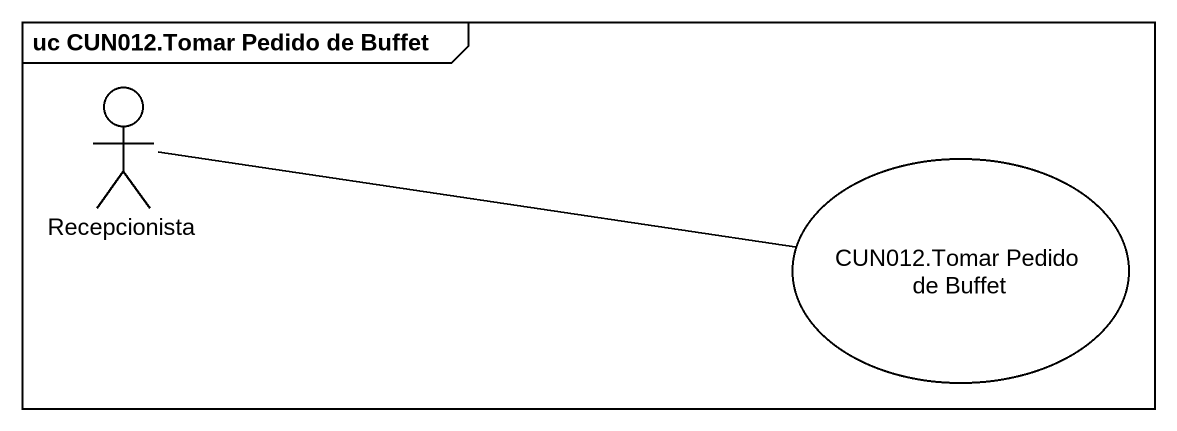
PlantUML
@startuml
mainframe uc CUN012.Tomar Pedido de Buffet
actor Recepcionista
usecase "CUN012.Tomar Pedido de Buffet" as CUN012_Tomar_Pedido_de
Recepcionista -right- CUN012_Tomar_Pedido_de
@enduml
